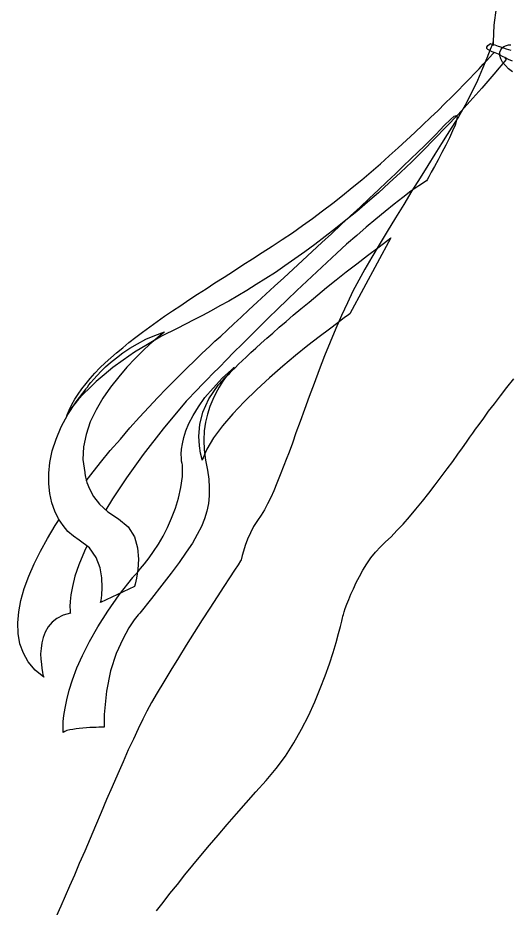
# Model space of a CAD drawing. Extents: x 136.13 to 137.16, y 60.01 to 61.78.
# Drawn here: x 136.252 to 136.631, y 60.388 to 61.074 of the extents above; entities that cross this region are included whole.
import ezdxf

# ---------------------------------------------------------------- set-up
doc = ezdxf.new("R2010")
doc.units = 0
doc.layers.get('0').update_dxf_attribs({"linetype": 'CONTINUOUS'})

msp = doc.modelspace()

# ---------------------------------------------------------------- linework, layer by layer
at = {"linetype": 'CONTINUOUS'}
for points in [[(136.62122, 61.08189), (136.6196, 61.06859), (136.61907, 61.05566), (136.61907, 61.05278), (136.61907, 61.05314), (136.61907, 61.05475), (136.61907, 61.05566), (136.61853, 61.05404), (136.61673, 61.04973), (136.61422, 61.04325), (136.6108, 61.03517), (136.60685, 61.026), (136.60218, 61.0163), (136.59732, 61.00677), (136.59229, 60.99797), (136.59175, 60.99707), (136.58996, 60.99438), (136.58726, 60.98988), (136.58349, 60.98431), (136.57917, 60.9773), (136.57414, 60.96921), (136.56857, 60.96041), (136.56264, 60.95088), (136.55635, 60.94082), (136.55006, 60.9304), (136.54359, 60.91997), (136.5373, 60.90955), (136.53119, 60.89931), (136.52543, 60.88961), (136.52005, 60.88045), (136.51538, 60.87199), (136.51088, 60.86355), (136.50657, 60.85457), (136.50207, 60.84468), (136.49758, 60.83462), (136.49327, 60.82419), (136.48896, 60.81359), (136.48482, 60.80281), (136.48087, 60.79239), (136.47709, 60.78214), (136.4735, 60.77226), (136.47009, 60.76291), (136.46685, 60.75411), (136.46416, 60.74638), (136.46164, 60.73937), (136.45948, 60.73362), (136.45769, 60.72913), (136.45481, 60.72194), (136.45211, 60.71547), (136.44978, 60.70954), (136.44745, 60.70433), (136.44511, 60.69947), (136.44259, 60.69498), (136.44008, 60.69067), (136.4372, 60.68653), (136.43433, 60.68204), (136.43181, 60.67719), (136.42965, 60.67216), (136.42786, 60.66731), (136.4266, 60.66299), (136.42552, 60.65958), (136.42498, 60.65724), (136.4248, 60.65634), (136.42408, 60.65544), (136.42228, 60.65257), (136.41959, 60.64826), (136.41581, 60.64251), (136.41132, 60.63567), (136.40611, 60.62777), (136.40054, 60.61915), (136.39461, 60.60998), (136.3885, 60.60028), (136.38239, 60.59057), (136.37628, 60.58086), (136.37035, 60.57134), (136.36495, 60.56218), (136.35992, 60.55372), (136.35561, 60.54618), (136.35202, 60.53971), (136.34878, 60.53342), (136.34537, 60.52605), (136.34159, 60.51814), (136.33764, 60.5097), (136.33369, 60.50053), (136.32956, 60.49119), (136.32524, 60.4813), (136.32093, 60.47142), (136.31661, 60.46136), (136.3123, 60.45129), (136.30817, 60.44141), (136.30403, 60.4317), (136.2999, 60.42218), (136.29612, 60.41319), (136.29235, 60.40474), (136.28894, 60.39702), (136.28552, 60.38929), (136.28193, 60.38121)], [(136.63398, 61.04074), (136.63092, 61.04218), (136.6284, 61.04344), (136.62625, 61.04451), (136.62445, 61.04541), (136.62301, 61.04613), (136.6205, 61.04721), (136.61817, 61.04811), (136.61637, 61.049), (136.61494, 61.04973), (136.61404, 61.05062), (136.61404, 61.05152), (136.61494, 61.05278), (136.61691, 61.0544)], [(136.61691, 61.0544), (136.61727, 61.05422), (136.61853, 61.05386), (136.62032, 61.05332), (136.62284, 61.05242), (136.62571, 61.05152), (136.62895, 61.05045), (136.63254, 61.04919)], [(136.63398, 61.03248), (136.63092, 61.03499), (136.6284, 61.0375), (136.62625, 61.04002), (136.62481, 61.04272), (136.6241, 61.04523), (136.6241, 61.04774), (136.62481, 61.04955), (136.62589, 61.05098), (136.62733, 61.05206), (136.6293, 61.05296), (136.63092, 61.05332), (136.63254, 61.0535)], [(136.62769, 61.04379), (136.62912, 61.04199), (136.6196, 61.03086), (136.61026, 61.02007), (136.6011, 61.00983), (136.59193, 60.99977), (136.58276, 60.99006), (136.57378, 60.9809), (136.56498, 60.97191), (136.55617, 60.96329), (136.54754, 60.95502), (136.53892, 60.94711), (136.53047, 60.93938), (136.52203, 60.93201), (136.51376, 60.925), (136.50549, 60.91818), (136.49741, 60.91171), (136.48949, 60.90559), (136.48159, 60.89949), (136.47368, 60.89374), (136.46613, 60.88835), (136.45841, 60.88296), (136.45104, 60.87793), (136.44367, 60.87325), (136.4363, 60.86858), (136.42911, 60.86409), (136.42211, 60.85996), (136.4151, 60.85583), (136.40827, 60.85205), (136.40144, 60.84827), (136.39478, 60.84468), (136.38814, 60.84126), (136.38167, 60.83803), (136.37538, 60.8348), (136.36334, 60.82869), (136.35238, 60.82239), (136.34249, 60.81647), (136.33369, 60.81036), (136.32578, 60.80461), (136.31895, 60.79903), (136.31284, 60.79382), (136.30763, 60.78879), (136.30313, 60.78429), (136.29936, 60.78016), (136.29648, 60.77657), (136.29397, 60.77352), (136.29235, 60.771), (136.2911, 60.7692), (136.29037, 60.76794), (136.2902, 60.76758), (136.29199, 60.77172), (136.29415, 60.77603), (136.29648, 60.78016), (136.299, 60.78412), (136.30187, 60.78825), (136.30511, 60.7922), (136.30834, 60.79616), (136.31194, 60.80029), (136.31571, 60.80425), (136.31984, 60.8082), (136.32416, 60.81215), (136.32866, 60.81593), (136.33332, 60.81988), (136.33818, 60.82401), (136.34339, 60.82797), (136.3486, 60.83192), (136.35417, 60.83587), (136.35992, 60.84001), (136.36567, 60.84414), (136.37179, 60.84827), (136.37807, 60.85241), (136.38437, 60.85672), (136.39102, 60.86103), (136.39766, 60.86535), (136.4045, 60.86984), (136.4115, 60.87433), (136.41869, 60.879), (136.42606, 60.88368), (136.43343, 60.88835), (136.44098, 60.8932), (136.4487, 60.89823), (136.45643, 60.90326), (136.46434, 60.90847), (136.47207, 60.91404), (136.47979, 60.91961), (136.48752, 60.92536), (136.49525, 60.9313), (136.5028, 60.93722), (136.51034, 60.94333), (136.51771, 60.94944), (136.5249, 60.95555), (136.53209, 60.96167), (136.53892, 60.96778), (136.54575, 60.97389), (136.55222, 60.98), (136.55868, 60.98592), (136.56479, 60.99168), (136.57073, 60.99743), (136.57648, 61.00282), (136.58187, 61.00821), (136.58708, 61.01342), (136.59193, 61.01827), (136.59642, 61.02295), (136.60074, 61.02726), (136.60469, 61.03122), (136.60811, 61.03499), (136.61134, 61.0384), (136.61422, 61.04146), (136.61655, 61.04398), (136.61853, 61.04613), (136.61978, 61.04757), (136.61978, 61.04757)], [(136.30529, 60.71726), (136.30888, 60.72194), (136.31625, 60.73128), (136.3238, 60.74063), (136.33153, 60.74943), (136.3389, 60.75806), (136.34627, 60.76632), (136.35345, 60.77405), (136.36046, 60.78142), (136.36693, 60.78825), (136.37304, 60.79436), (136.37862, 60.80011), (136.38365, 60.80497), (136.38814, 60.80927), (136.39173, 60.81287), (136.39461, 60.81557), (136.3973, 60.81808), (136.40072, 60.82132), (136.4045, 60.82491), (136.40899, 60.82887), (136.41384, 60.83336), (136.41905, 60.83821), (136.42462, 60.84342), (136.43073, 60.84899), (136.43702, 60.85493), (136.44367, 60.86103), (136.4505, 60.86733), (136.45751, 60.8738), (136.4647, 60.88045), (136.47207, 60.88709), (136.47944, 60.89393), (136.48698, 60.90093), (136.49435, 60.90775), (136.50171, 60.91476), (136.50908, 60.92159), (136.51645, 60.92824), (136.52346, 60.93489), (136.53047, 60.94154), (136.53712, 60.94783), (136.54359, 60.95394), (136.5497, 60.95987), (136.55563, 60.96544), (136.56102, 60.97065), (136.56605, 60.97551), (136.57073, 60.98017), (136.57468, 60.98431), (136.57827, 60.9879), (136.58133, 60.99114), (136.586, 60.99581), (136.58906, 60.99833), (136.59067, 60.99887), (136.59122, 60.99778), (136.59086, 60.99527), (136.5896, 60.9915), (136.58762, 60.98701), (136.58528, 60.98179), (136.5824, 60.97604), (136.57953, 60.97029), (136.57648, 60.96472), (136.57378, 60.95969), (136.57126, 60.95519), (136.56929, 60.9516), (136.56803, 60.94944), (136.56749, 60.94855), (136.56174, 60.94478), (136.55563, 60.94046), (136.54934, 60.93579), (136.54269, 60.93057), (136.53568, 60.925), (136.52849, 60.91908), (136.52113, 60.91279), (136.51376, 60.90632), (136.50603, 60.89968), (136.49848, 60.89267), (136.49075, 60.88566), (136.48303, 60.87846), (136.4753, 60.87128), (136.46757, 60.86409), (136.46021, 60.8569), (136.45284, 60.84972), (136.44547, 60.84271), (136.43846, 60.8357), (136.43181, 60.82905), (136.42534, 60.82258), (136.41905, 60.81647), (136.4133, 60.81053), (136.4079, 60.80497), (136.40288, 60.79993), (136.39838, 60.79526), (136.39425, 60.79113), (136.39065, 60.78735), (136.38778, 60.78429), (136.38544, 60.78178), (136.38365, 60.77999), (136.38257, 60.77891), (136.38221, 60.77854), (136.36442, 60.75734), (136.34914, 60.73757), (136.3362, 60.7196), (136.32542, 60.70325), (136.32039, 60.6948), (136.32039, 60.6948)], [(136.40701, 60.79095), (136.40719, 60.79113), (136.40737, 60.79149), (136.4079, 60.79202), (136.40863, 60.79275), (136.40952, 60.79382), (136.41078, 60.79508), (136.41204, 60.79652), (136.41365, 60.79814), (136.41563, 60.80011), (136.41761, 60.80209), (136.42013, 60.80442), (136.42264, 60.80712), (136.42552, 60.80982), (136.42875, 60.81287), (136.43217, 60.81611), (136.43594, 60.81952), (136.44008, 60.82329), (136.44439, 60.82725), (136.44906, 60.8312), (136.45391, 60.8357), (136.45931, 60.84019), (136.46487, 60.84504), (136.47081, 60.84989), (136.47709, 60.8551), (136.48374, 60.86068), (136.49057, 60.86624), (136.49794, 60.87218), (136.50567, 60.87829), (136.51376, 60.88458), (136.5222, 60.89105), (136.53101, 60.89769), (136.54017, 60.9047), (136.50855, 60.84594), (136.50746, 60.84522), (136.50423, 60.84288), (136.4992, 60.83911), (136.49273, 60.83425), (136.48482, 60.82833), (136.47602, 60.8215), (136.46667, 60.81395), (136.45679, 60.80551), (136.44654, 60.7967), (136.43666, 60.78771), (136.42713, 60.77818), (136.41815, 60.76884), (136.41025, 60.7595), (136.40341, 60.75033), (136.3982, 60.74153), (136.39461, 60.73326), (136.39425, 60.7347), (136.39335, 60.73847), (136.39245, 60.74422), (136.39209, 60.75177), (136.39281, 60.76057), (136.39515, 60.77028), (136.39982, 60.78053), (136.40701, 60.79095)], [(136.31625, 60.62345), (136.31661, 60.6249), (136.31715, 60.62903), (136.31751, 60.63496), (136.31733, 60.64233), (136.31589, 60.65024), (136.31284, 60.65814), (136.30763, 60.66551), (136.2999, 60.67144), (136.29541, 60.67449), (136.2911, 60.67827), (136.28732, 60.68276), (136.2839, 60.68797), (136.28103, 60.6939), (136.2787, 60.70037), (136.27708, 60.70738), (136.27636, 60.71493), (136.27636, 60.72302), (136.27708, 60.73146), (136.27905, 60.74027), (136.28193, 60.74943), (136.28588, 60.75878), (136.2911, 60.76848), (136.29757, 60.77818), (136.30529, 60.78825), (136.30547, 60.78861), (136.30619, 60.78951), (136.30727, 60.79113), (136.30888, 60.79311), (136.31104, 60.79562), (136.31356, 60.7985), (136.31661, 60.80173), (136.32003, 60.80514), (136.32398, 60.80856), (136.32847, 60.81215), (136.33351, 60.81593), (136.3389, 60.81952), (136.34482, 60.82294), (136.3513, 60.82635), (136.35813, 60.8294), (136.36567, 60.8321), (136.36478, 60.83138), (136.36244, 60.82959), (136.35884, 60.82653), (136.35435, 60.82258), (136.34896, 60.81754), (136.34285, 60.81162), (136.33656, 60.80478), (136.33027, 60.79741), (136.32398, 60.78951), (136.31805, 60.78089), (136.31284, 60.7719), (136.30834, 60.76273), (136.30511, 60.75303), (136.30313, 60.74332), (136.3026, 60.73362), (136.30403, 60.72373), (136.30421, 60.72283), (136.30458, 60.72014), (136.30565, 60.71601), (136.30781, 60.71097), (136.31086, 60.70522), (136.31554, 60.69929), (136.32183, 60.69336), (136.33009, 60.68797), (136.33764, 60.68186), (136.34249, 60.67413), (136.34482, 60.66551), (136.34555, 60.65688), (136.34501, 60.64879), (136.34393, 60.64214), (136.34303, 60.63747), (136.34249, 60.63586), (136.31625, 60.62345)], [(136.31913, 60.52731), (136.31877, 60.52731), (136.31805, 60.52731), (136.31661, 60.52731), (136.31499, 60.52731), (136.31284, 60.52713), (136.3105, 60.52713), (136.30798, 60.52695), (136.30547, 60.52677), (136.3026, 60.52659), (136.2999, 60.52623), (136.29738, 60.52605), (136.29486, 60.52551), (136.29253, 60.52515), (136.29037, 60.52461), (136.28876, 60.52389), (136.2875, 60.52318), (136.2875, 60.52372), (136.28732, 60.52534), (136.28732, 60.52803), (136.2875, 60.53162), (136.28804, 60.5363), (136.28894, 60.54186), (136.2902, 60.54834), (136.29217, 60.5557), (136.29469, 60.56379), (136.2981, 60.57295), (136.30242, 60.58266), (136.30781, 60.59327), (136.31409, 60.60458), (136.32183, 60.61663), (136.33063, 60.62939), (136.34106, 60.64268), (136.34142, 60.64323), (136.34267, 60.64448), (136.34465, 60.64664), (136.34717, 60.64969), (136.35022, 60.65329), (136.35364, 60.65778), (136.35705, 60.66281), (136.36082, 60.66838), (136.36442, 60.67467), (136.36783, 60.68132), (136.37106, 60.68851), (136.37412, 60.69606), (136.37646, 60.70379), (136.37826, 60.71206), (136.37933, 60.7205), (136.37952, 60.72913), (136.37933, 60.72948), (136.37915, 60.73057), (136.37879, 60.73236), (136.37862, 60.7347), (136.37843, 60.73775), (136.37879, 60.74153), (136.37933, 60.74566), (136.38041, 60.75051), (136.38203, 60.75572), (136.38437, 60.76147), (136.3876, 60.76758), (136.39173, 60.77423), (136.39677, 60.78142), (136.40305, 60.78879), (136.41042, 60.79652), (136.41923, 60.80461), (136.41887, 60.80425), (136.41797, 60.80335), (136.41653, 60.80173), (136.41456, 60.79939), (136.4124, 60.7967), (136.41006, 60.79328), (136.40773, 60.78933), (136.40521, 60.78484), (136.40288, 60.77999), (136.40054, 60.77459), (136.39874, 60.76866), (136.3973, 60.76237), (136.39623, 60.75572), (136.39587, 60.74854), (136.39623, 60.74117), (136.3973, 60.73326), (136.39874, 60.72553), (136.39964, 60.71852), (136.4, 60.71206), (136.4, 60.70576), (136.39946, 60.69965), (136.3982, 60.6939), (136.3964, 60.68797), (136.39407, 60.68204), (136.39083, 60.67575), (136.38706, 60.66911), (136.38239, 60.6621), (136.377, 60.65437), (136.3707, 60.64592), (136.36352, 60.63676), (136.35543, 60.62651), (136.34644, 60.61519), (136.34537, 60.61393), (136.34231, 60.61016), (136.33818, 60.60387), (136.33332, 60.59506), (136.3283, 60.5841), (136.32398, 60.57062), (136.32074, 60.55498), (136.31913, 60.53701), (136.31913, 60.52731)], [(136.35939, 60.38552), (136.36442, 60.39217), (136.3698, 60.39899), (136.37556, 60.406), (136.38131, 60.41337), (136.38742, 60.42074), (136.39371, 60.42829), (136.40018, 60.43619), (136.40701, 60.4441), (136.41384, 60.45219), (136.42102, 60.46046), (136.42857, 60.4689), (136.43612, 60.47753), (136.44403, 60.48615), (136.45175, 60.49532), (136.45876, 60.50502), (136.46523, 60.51509), (136.47117, 60.52569), (136.47656, 60.53611), (136.48141, 60.54672), (136.48572, 60.55696), (136.48949, 60.56684), (136.49273, 60.57619), (136.4956, 60.58482), (136.49794, 60.59255), (136.49974, 60.59938), (136.50118, 60.60477), (136.50226, 60.6089), (136.5028, 60.61159), (136.50297, 60.61249), (136.50316, 60.61285), (136.50351, 60.61411), (136.50405, 60.61609), (136.50495, 60.61878), (136.50621, 60.62202), (136.50765, 60.62561), (136.50927, 60.62975), (136.51124, 60.63406), (136.5134, 60.63873), (136.51592, 60.6434), (136.51861, 60.64826), (136.52148, 60.65311), (136.52472, 60.65778), (136.52831, 60.6621), (136.53209, 60.6664), (136.53604, 60.67018), (136.54036, 60.67413), (136.54485, 60.67881), (136.54952, 60.68384), (136.55437, 60.68941), (136.5594, 60.69534), (136.56443, 60.70145), (136.56929, 60.70774), (136.57432, 60.71403), (136.57899, 60.72032), (136.58349, 60.72643), (136.5878, 60.73218), (136.59175, 60.73775), (136.59535, 60.74279), (136.5984, 60.7471), (136.6011, 60.75087), (136.60325, 60.75393), (136.60541, 60.75698), (136.60828, 60.76076), (136.6117, 60.76543), (136.61547, 60.77082), (136.61996, 60.77657), (136.62463, 60.78268), (136.62966, 60.78915), (136.63487, 60.79598)], [(136.30565, 60.66695), (136.30385, 60.66299), (136.29954, 60.65257), (136.29648, 60.64358), (136.29451, 60.63567), (136.29325, 60.62921), (136.29271, 60.62417), (136.29253, 60.62022), (136.29271, 60.61735), (136.29289, 60.61573), (136.29307, 60.61519), (136.28732, 60.61357), (136.28265, 60.61105), (136.27887, 60.60818), (136.27582, 60.60458), (136.27366, 60.60063), (136.27204, 60.5965), (136.27097, 60.59218), (136.27043, 60.58787), (136.27007, 60.58374), (136.27025, 60.5796), (136.27061, 60.57583), (136.27097, 60.57259), (136.2715, 60.56972), (136.27187, 60.56757), (136.27223, 60.56631), (136.2724, 60.56577), (136.26575, 60.57134), (136.26054, 60.57763), (136.25677, 60.58428), (136.25407, 60.59165), (136.25263, 60.59938), (136.25246, 60.60764), (136.25317, 60.61609), (136.25479, 60.62507), (136.25749, 60.63424), (136.2609, 60.64358), (136.26503, 60.65329), (136.26988, 60.66299), (136.27528, 60.67287), (136.28121, 60.68276), (136.28426, 60.68743), (136.28426, 60.68743)]]:
    msp.add_lwpolyline(points, dxfattribs=at)

doc.saveas('drawing.dxf')
